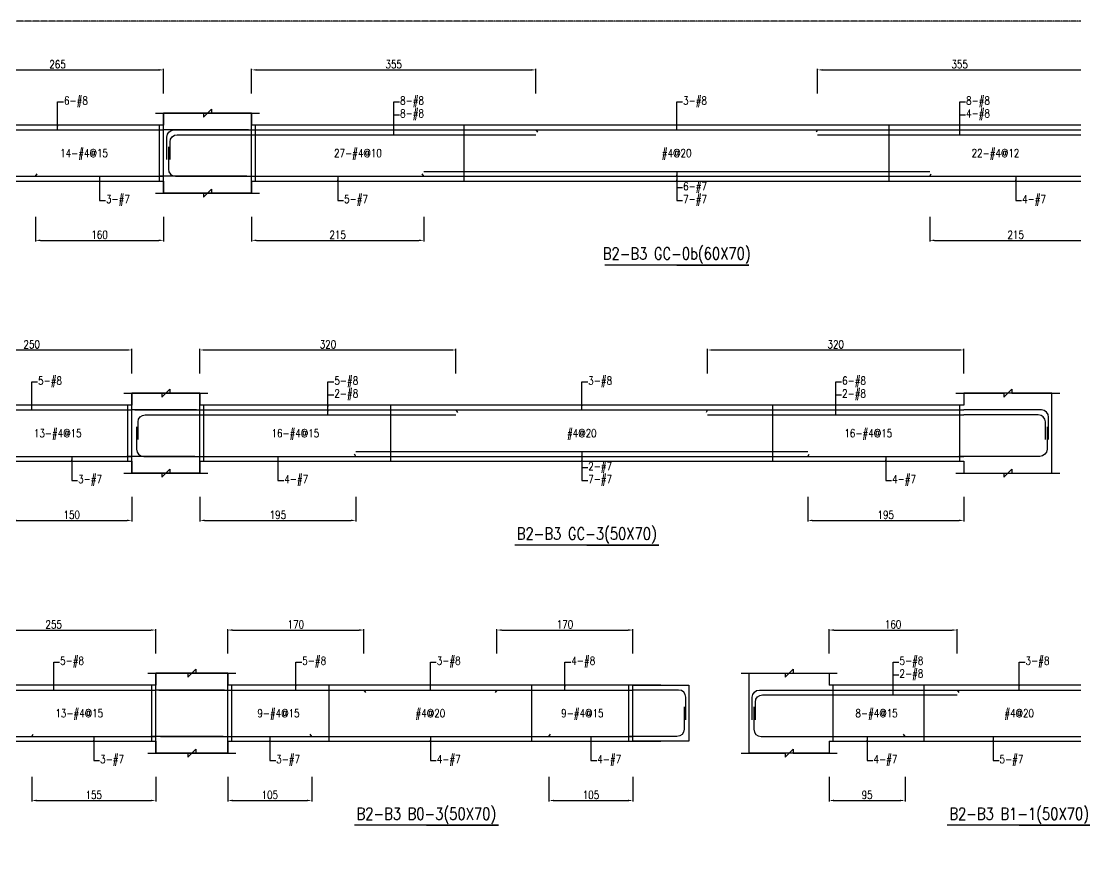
# Model space of a CAD drawing. Header units: millimetres. Extents: x 0 to 84580, y -12276 to 4373.
# Drawn here: x 30161 to 31479, y -8172 to -7138 of the extents above; entities that cross this region are included whole.
import ezdxf
from ezdxf.enums import TextEntityAlignment as Align

# ---------------------------------------------------------------- set-up
doc = ezdxf.new("R2010")
doc.units = ezdxf.units.MM
doc.header["$MEASUREMENT"] = 0
doc.linetypes.add('CENTER', pattern=[2, 1.25, -0.25, 0.25, -0.25])
for name, color, linetype in [('S-DIM', 2, 'Continuous'), ('S-GRID', 1, 'CENTER'), ('S-LEADER', 2, 'Continuous'), ('S-RC', 130, 'Continuous'), ('S-REINF', 6, 'Continuous'), ('S-TEXT', 2, 'Continuous')]:
    doc.layers.add(name, color=color, linetype=linetype)
doc.styles.add('CS4', font='romans.shx', dxfattribs={"width": 0.8, "bigfont": 'lsp.shx'})
doc.styles.get("Standard").update_dxf_attribs({"font": 'arial.ttf'})
doc.dimstyles.new('ISO-25', dxfattribs={"dimtxt": 2.5, "dimasz": 2.5, "dimexe": 1.25, "dimexo": 0.625, "dimtad": 1, "dimtxsty": 'Standard', "dimcen": 2.5, "dimadec": 0, "dimazin": 0, "dimtfac": 1, "dimtmove": 0, "dimatfit": 3, "dimfxl": 0, "dimarcsym": 0})

# ---------------------------------------------------------------- blocks, each defined once
blk = doc.blocks.new('*D1833')
at = {"layer": 'DEFPOINTS', "color": 0, "transparency": 16777216}
for p in [(30338.8, -7199), (30073.8, -7229), (30338.8, -7229)]:
    blk.add_point(p, dxfattribs=at)
at = {"layer": 'S-DIM', "color": 0, "lineweight": -2, "transparency": 16777216}
for p, q in [((30073.8, -7228.375), (30073.8, -7197.75)), ((30079.8, -7199), (30332.8, -7199)), ((30338.8, -7228.375), (30338.8, -7197.75))]:
    blk.add_line(p, q, dxfattribs=at)
at = {"layer": 'S-DIM', "color": 0, "transparency": 16777216}
for points in [[(30079.8, -7198), (30079.8, -7200), (30073.8, -7199)], [(30332.8, -7198), (30332.8, -7200), (30338.8, -7199)]]:
    blk.add_solid(points, dxfattribs=at)
at = {"layer": 'S-DIM', "color": 0, "transparency": 16777216, "insert": (30206.3, -7192), "char_height": 10, "attachment_point": 5, "style": 'CS4'}
blk.add_mtext('265', dxfattribs=at)
blk = doc.blocks.new('*D1835')
at = {"layer": 'DEFPOINTS', "color": 0, "transparency": 16777216}
for p in [(30178.8, -7382), (30338.8, -7382), (30338.8, -7412)]:
    blk.add_point(p, dxfattribs=at)
at = {"layer": 'S-DIM', "color": 0, "lineweight": -2, "transparency": 16777216}
for p, q in [((30178.8, -7382.625), (30178.8, -7413.25)), ((30338.8, -7382.625), (30338.8, -7413.25)), ((30184.8, -7412), (30332.8, -7412))]:
    blk.add_line(p, q, dxfattribs=at)
at = {"layer": 'S-DIM', "color": 0, "transparency": 16777216}
for points in [[(30184.8, -7411), (30184.8, -7413), (30178.8, -7412)], [(30332.8, -7411), (30332.8, -7413), (30338.8, -7412)]]:
    blk.add_solid(points, dxfattribs=at)
at = {"layer": 'S-DIM', "color": 0, "transparency": 16777216, "insert": (30258.8, -7405), "char_height": 10, "attachment_point": 5, "style": 'CS4'}
blk.add_mtext('160', dxfattribs=at)
blk = doc.blocks.new('*D1836')
at = {"layer": 'DEFPOINTS', "color": 0, "transparency": 16777216}
for p in [(30803.8, -7199), (30448.8, -7229), (30803.8, -7229)]:
    blk.add_point(p, dxfattribs=at)
at = {"layer": 'S-DIM', "color": 0, "lineweight": -2, "transparency": 16777216}
for p, q in [((30448.8, -7228.375), (30448.8, -7197.75)), ((30454.8, -7199), (30797.8, -7199)), ((30803.8, -7228.375), (30803.8, -7197.75))]:
    blk.add_line(p, q, dxfattribs=at)
at = {"layer": 'S-DIM', "color": 0, "transparency": 16777216}
for points in [[(30454.8, -7198), (30454.8, -7200), (30448.8, -7199)], [(30797.8, -7198), (30797.8, -7200), (30803.8, -7199)]]:
    blk.add_solid(points, dxfattribs=at)
at = {"layer": 'S-DIM', "color": 0, "transparency": 16777216, "insert": (30626.3, -7192), "char_height": 10, "attachment_point": 5, "style": 'CS4'}
blk.add_mtext('355', dxfattribs=at)
blk = doc.blocks.new('*D1837')
at = {"layer": 'DEFPOINTS', "color": 0, "transparency": 16777216}
for p in [(31510.9, -7199), (31155.9, -7229), (31510.9, -7229)]:
    blk.add_point(p, dxfattribs=at)
at = {"layer": 'S-DIM', "color": 0, "lineweight": -2, "transparency": 16777216}
for p, q in [((31155.9, -7228.375), (31155.9, -7197.75)), ((31161.9, -7199), (31504.9, -7199)), ((31510.9, -7228.375), (31510.9, -7197.75))]:
    blk.add_line(p, q, dxfattribs=at)
at = {"layer": 'S-DIM', "color": 0, "transparency": 16777216}
for points in [[(31161.9, -7198), (31161.9, -7200), (31155.9, -7199)], [(31504.9, -7198), (31504.9, -7200), (31510.9, -7199)]]:
    blk.add_solid(points, dxfattribs=at)
at = {"layer": 'S-DIM', "color": 0, "transparency": 16777216, "insert": (31333.4, -7192), "char_height": 10, "attachment_point": 5, "style": 'CS4'}
blk.add_mtext('355', dxfattribs=at)
blk = doc.blocks.new('*D1838')
at = {"layer": 'DEFPOINTS', "color": 0, "transparency": 16777216}
for p in [(30448.8, -7382), (30663.8, -7382), (30663.8, -7412)]:
    blk.add_point(p, dxfattribs=at)
at = {"layer": 'S-DIM', "color": 0, "lineweight": -2, "transparency": 16777216}
for p, q in [((30448.8, -7382.625), (30448.8, -7413.25)), ((30663.8, -7382.625), (30663.8, -7413.25)), ((30454.8, -7412), (30657.8, -7412))]:
    blk.add_line(p, q, dxfattribs=at)
at = {"layer": 'S-DIM', "color": 0, "transparency": 16777216}
for points in [[(30454.8, -7411), (30454.8, -7413), (30448.8, -7412)], [(30657.8, -7411), (30657.8, -7413), (30663.8, -7412)]]:
    blk.add_solid(points, dxfattribs=at)
at = {"layer": 'S-DIM', "color": 0, "transparency": 16777216, "insert": (30556.3, -7405), "char_height": 10, "attachment_point": 5, "style": 'CS4'}
blk.add_mtext('215', dxfattribs=at)
blk = doc.blocks.new('*D1839')
at = {"layer": 'DEFPOINTS', "color": 0, "transparency": 16777216}
for p in [(31295.9, -7382), (31510.9, -7382), (31510.9, -7412)]:
    blk.add_point(p, dxfattribs=at)
at = {"layer": 'S-DIM', "color": 0, "lineweight": -2, "transparency": 16777216}
for p, q in [((31295.9, -7382.625), (31295.9, -7413.25)), ((31510.9, -7382.625), (31510.9, -7413.25)), ((31301.9, -7412), (31504.9, -7412))]:
    blk.add_line(p, q, dxfattribs=at)
at = {"layer": 'S-DIM', "color": 0, "transparency": 16777216}
for points in [[(31301.9, -7411), (31301.9, -7413), (31295.9, -7412)], [(31504.9, -7411), (31504.9, -7413), (31510.9, -7412)]]:
    blk.add_solid(points, dxfattribs=at)
at = {"layer": 'S-DIM', "color": 0, "transparency": 16777216, "insert": (31403.4, -7405), "char_height": 10, "attachment_point": 5, "style": 'CS4'}
blk.add_mtext('215', dxfattribs=at)
blk = doc.blocks.new('*D1807')
at = {"layer": 'DEFPOINTS', "color": 0, "transparency": 16777216}
for p in [(30299, -7549), (30049, -7579), (30299, -7579)]:
    blk.add_point(p, dxfattribs=at)
at = {"layer": 'S-DIM', "color": 0, "lineweight": -2, "transparency": 16777216}
for p, q in [((30049, -7578.375), (30049, -7547.75)), ((30055, -7549), (30293, -7549)), ((30299, -7578.375), (30299, -7547.75))]:
    blk.add_line(p, q, dxfattribs=at)
at = {"layer": 'S-DIM', "color": 0, "transparency": 16777216}
for points in [[(30055, -7548), (30055, -7550), (30049, -7549)], [(30293, -7548), (30293, -7550), (30299, -7549)]]:
    blk.add_solid(points, dxfattribs=at)
at = {"layer": 'S-DIM', "color": 0, "transparency": 16777216, "insert": (30174, -7542), "char_height": 10, "attachment_point": 5, "style": 'CS4'}
blk.add_mtext('250', dxfattribs=at)
blk = doc.blocks.new('*D1809')
at = {"layer": 'DEFPOINTS', "color": 0, "transparency": 16777216}
for p in [(30149, -7732), (30299, -7732), (30299, -7762)]:
    blk.add_point(p, dxfattribs=at)
at = {"layer": 'S-DIM', "color": 0, "lineweight": -2, "transparency": 16777216}
for p, q in [((30149, -7732.625), (30149, -7763.25)), ((30299, -7732.625), (30299, -7763.25)), ((30155, -7762), (30293, -7762))]:
    blk.add_line(p, q, dxfattribs=at)
at = {"layer": 'S-DIM', "color": 0, "transparency": 16777216}
for points in [[(30155, -7761), (30155, -7763), (30149, -7762)], [(30293, -7761), (30293, -7763), (30299, -7762)]]:
    blk.add_solid(points, dxfattribs=at)
at = {"layer": 'S-DIM', "color": 0, "transparency": 16777216, "insert": (30224, -7755), "char_height": 10, "attachment_point": 5, "style": 'CS4'}
blk.add_mtext('150', dxfattribs=at)
blk = doc.blocks.new('*D1810')
at = {"layer": 'DEFPOINTS', "color": 0, "transparency": 16777216}
for p in [(30704.1, -7549), (30384.1, -7579), (30704.1, -7579)]:
    blk.add_point(p, dxfattribs=at)
at = {"layer": 'S-DIM', "color": 0, "lineweight": -2, "transparency": 16777216}
for p, q in [((30384.1, -7578.375), (30384.1, -7547.75)), ((30390.1, -7549), (30698.1, -7549)), ((30704.1, -7578.375), (30704.1, -7547.75))]:
    blk.add_line(p, q, dxfattribs=at)
at = {"layer": 'S-DIM', "color": 0, "transparency": 16777216}
for points in [[(30390.1, -7548), (30390.1, -7550), (30384.1, -7549)], [(30698.1, -7548), (30698.1, -7550), (30704.1, -7549)]]:
    blk.add_solid(points, dxfattribs=at)
at = {"layer": 'S-DIM', "color": 0, "transparency": 16777216, "insert": (30544.1, -7542), "char_height": 10, "attachment_point": 5, "style": 'CS4'}
blk.add_mtext('320', dxfattribs=at)
blk = doc.blocks.new('*D1811')
at = {"layer": 'DEFPOINTS', "color": 0, "transparency": 16777216}
for p in [(31338.5, -7549), (31018.5, -7579), (31338.5, -7579)]:
    blk.add_point(p, dxfattribs=at)
at = {"layer": 'S-DIM', "color": 0, "lineweight": -2, "transparency": 16777216}
for p, q in [((31018.5, -7578.375), (31018.5, -7547.75)), ((31024.5, -7549), (31332.5, -7549)), ((31338.5, -7578.375), (31338.5, -7547.75))]:
    blk.add_line(p, q, dxfattribs=at)
at = {"layer": 'S-DIM', "color": 0, "transparency": 16777216}
for points in [[(31024.5, -7548), (31024.5, -7550), (31018.5, -7549)], [(31332.5, -7548), (31332.5, -7550), (31338.5, -7549)]]:
    blk.add_solid(points, dxfattribs=at)
at = {"layer": 'S-DIM', "color": 0, "transparency": 16777216, "insert": (31178.5, -7542), "char_height": 10, "attachment_point": 5, "style": 'CS4'}
blk.add_mtext('320', dxfattribs=at)
blk = doc.blocks.new('*D1812')
at = {"layer": 'DEFPOINTS', "color": 0, "transparency": 16777216}
for p in [(30384.1, -7732), (30579.1, -7732), (30579.1, -7762)]:
    blk.add_point(p, dxfattribs=at)
at = {"layer": 'S-DIM', "color": 0, "lineweight": -2, "transparency": 16777216}
for p, q in [((30384.1, -7732.625), (30384.1, -7763.25)), ((30579.1, -7732.625), (30579.1, -7763.25)), ((30390.1, -7762), (30573.1, -7762))]:
    blk.add_line(p, q, dxfattribs=at)
at = {"layer": 'S-DIM', "color": 0, "transparency": 16777216}
for points in [[(30390.1, -7761), (30390.1, -7763), (30384.1, -7762)], [(30573.1, -7761), (30573.1, -7763), (30579.1, -7762)]]:
    blk.add_solid(points, dxfattribs=at)
at = {"layer": 'S-DIM', "color": 0, "transparency": 16777216, "insert": (30481.6, -7755), "char_height": 10, "attachment_point": 5, "style": 'CS4'}
blk.add_mtext('195', dxfattribs=at)
blk = doc.blocks.new('*D1813')
at = {"layer": 'DEFPOINTS', "color": 0, "transparency": 16777216}
for p in [(31143.5, -7732), (31338.5, -7732), (31338.5, -7762)]:
    blk.add_point(p, dxfattribs=at)
at = {"layer": 'S-DIM', "color": 0, "lineweight": -2, "transparency": 16777216}
for p, q in [((31143.5, -7732.625), (31143.5, -7763.25)), ((31338.5, -7732.625), (31338.5, -7763.25)), ((31149.5, -7762), (31332.5, -7762))]:
    blk.add_line(p, q, dxfattribs=at)
at = {"layer": 'S-DIM', "color": 0, "transparency": 16777216}
for points in [[(31149.5, -7761), (31149.5, -7763), (31143.5, -7762)], [(31332.5, -7761), (31332.5, -7763), (31338.5, -7762)]]:
    blk.add_solid(points, dxfattribs=at)
at = {"layer": 'S-DIM', "color": 0, "transparency": 16777216, "insert": (31241, -7755), "char_height": 10, "attachment_point": 5, "style": 'CS4'}
blk.add_mtext('195', dxfattribs=at)
blk = doc.blocks.new('*D1867')
at = {"layer": 'DEFPOINTS', "color": 0, "transparency": 16777216}
for p in [(30329, -7899), (30074, -7929), (30329, -7929)]:
    blk.add_point(p, dxfattribs=at)
at = {"layer": 'S-DIM', "color": 0, "lineweight": -2, "transparency": 16777216}
for p, q in [((30074, -7928.375), (30074, -7897.75)), ((30080, -7899), (30323, -7899)), ((30329, -7928.375), (30329, -7897.75))]:
    blk.add_line(p, q, dxfattribs=at)
at = {"layer": 'S-DIM', "color": 0, "transparency": 16777216}
for points in [[(30080, -7898), (30080, -7900), (30074, -7899)], [(30323, -7898), (30323, -7900), (30329, -7899)]]:
    blk.add_solid(points, dxfattribs=at)
at = {"layer": 'S-DIM', "color": 0, "transparency": 16777216, "insert": (30201.5, -7892), "char_height": 10, "attachment_point": 5, "style": 'CS4'}
blk.add_mtext('255', dxfattribs=at)
blk = doc.blocks.new('*D1869')
at = {"layer": 'DEFPOINTS', "color": 0, "transparency": 16777216}
for p in [(30174, -8082), (30329, -8082), (30329, -8112)]:
    blk.add_point(p, dxfattribs=at)
at = {"layer": 'S-DIM', "color": 0, "lineweight": -2, "transparency": 16777216}
for p, q in [((30174, -8082.625), (30174, -8113.25)), ((30329, -8082.625), (30329, -8113.25)), ((30180, -8112), (30323, -8112))]:
    blk.add_line(p, q, dxfattribs=at)
at = {"layer": 'S-DIM', "color": 0, "transparency": 16777216}
for points in [[(30180, -8111), (30180, -8113), (30174, -8112)], [(30323, -8111), (30323, -8113), (30329, -8112)]]:
    blk.add_solid(points, dxfattribs=at)
at = {"layer": 'S-DIM', "color": 0, "transparency": 16777216, "insert": (30251.5, -8105), "char_height": 10, "attachment_point": 5, "style": 'CS4'}
blk.add_mtext('155', dxfattribs=at)
blk = doc.blocks.new('*D1870')
at = {"layer": 'DEFPOINTS', "color": 0, "transparency": 16777216}
for p in [(30589, -7899), (30419, -7929), (30589, -7929)]:
    blk.add_point(p, dxfattribs=at)
at = {"layer": 'S-DIM', "color": 0, "lineweight": -2, "transparency": 16777216}
for p, q in [((30419, -7928.375), (30419, -7897.75)), ((30425, -7899), (30583, -7899)), ((30589, -7928.375), (30589, -7897.75))]:
    blk.add_line(p, q, dxfattribs=at)
at = {"layer": 'S-DIM', "color": 0, "transparency": 16777216}
for points in [[(30425, -7898), (30425, -7900), (30419, -7899)], [(30583, -7898), (30583, -7900), (30589, -7899)]]:
    blk.add_solid(points, dxfattribs=at)
at = {"layer": 'S-DIM', "color": 0, "transparency": 16777216, "insert": (30504, -7892), "char_height": 10, "attachment_point": 5, "style": 'CS4'}
blk.add_mtext('170', dxfattribs=at)
blk = doc.blocks.new('*D1871')
at = {"layer": 'DEFPOINTS', "color": 0, "transparency": 16777216}
for p in [(30925.2, -7899), (30755.2, -7929), (30925.2, -7929)]:
    blk.add_point(p, dxfattribs=at)
at = {"layer": 'S-DIM', "color": 0, "lineweight": -2, "transparency": 16777216}
for p, q in [((30755.2, -7928.375), (30755.2, -7897.75)), ((30761.2, -7899), (30919.2, -7899)), ((30925.2, -7928.375), (30925.2, -7897.75))]:
    blk.add_line(p, q, dxfattribs=at)
at = {"layer": 'S-DIM', "color": 0, "transparency": 16777216}
for points in [[(30761.2, -7898), (30761.2, -7900), (30755.2, -7899)], [(30919.2, -7898), (30919.2, -7900), (30925.2, -7899)]]:
    blk.add_solid(points, dxfattribs=at)
at = {"layer": 'S-DIM', "color": 0, "transparency": 16777216, "insert": (30840.2, -7892), "char_height": 10, "attachment_point": 5, "style": 'CS4'}
blk.add_mtext('170', dxfattribs=at)
blk = doc.blocks.new('*D1777')
at = {"layer": 'DEFPOINTS', "color": 0, "transparency": 16777216}
for p in [(30419, -8082), (30524, -8082), (30524, -8112)]:
    blk.add_point(p, dxfattribs=at)
at = {"layer": 'S-DIM', "color": 0, "lineweight": -2, "transparency": 16777216}
for p, q in [((30419, -8082.625), (30419, -8113.25)), ((30524, -8082.625), (30524, -8113.25)), ((30425, -8112), (30518, -8112))]:
    blk.add_line(p, q, dxfattribs=at)
at = {"layer": 'S-DIM', "color": 0, "transparency": 16777216}
for points in [[(30425, -8111), (30425, -8113), (30419, -8112)], [(30518, -8111), (30518, -8113), (30524, -8112)]]:
    blk.add_solid(points, dxfattribs=at)
at = {"layer": 'S-DIM', "color": 0, "transparency": 16777216, "insert": (30471.5, -8105), "char_height": 10, "attachment_point": 5, "style": 'CS4'}
blk.add_mtext('105', dxfattribs=at)
blk = doc.blocks.new('*D1778')
at = {"layer": 'DEFPOINTS', "color": 0, "transparency": 16777216}
for p in [(30820.2, -8082), (30925.2, -8082), (30925.2, -8112)]:
    blk.add_point(p, dxfattribs=at)
at = {"layer": 'S-DIM', "color": 0, "lineweight": -2, "transparency": 16777216}
for p, q in [((30820.2, -8082.625), (30820.2, -8113.25)), ((30925.2, -8082.625), (30925.2, -8113.25)), ((30826.2, -8112), (30919.2, -8112))]:
    blk.add_line(p, q, dxfattribs=at)
at = {"layer": 'S-DIM', "color": 0, "transparency": 16777216}
for points in [[(30826.2, -8111), (30826.2, -8113), (30820.2, -8112)], [(30919.2, -8111), (30919.2, -8113), (30925.2, -8112)]]:
    blk.add_solid(points, dxfattribs=at)
at = {"layer": 'S-DIM', "color": 0, "transparency": 16777216, "insert": (30872.7, -8105), "char_height": 10, "attachment_point": 5, "style": 'CS4'}
blk.add_mtext('105', dxfattribs=at)
blk = doc.blocks.new('*D1779')
at = {"layer": 'DEFPOINTS', "color": 0, "transparency": 16777216}
for p in [(31330.2, -7899), (31170.2, -7929), (31330.2, -7929)]:
    blk.add_point(p, dxfattribs=at)
at = {"layer": 'S-DIM', "color": 0, "lineweight": -2, "transparency": 16777216}
for p, q in [((31170.2, -7928.375), (31170.2, -7897.75)), ((31176.2, -7899), (31324.2, -7899)), ((31330.2, -7928.375), (31330.2, -7897.75))]:
    blk.add_line(p, q, dxfattribs=at)
at = {"layer": 'S-DIM', "color": 0, "transparency": 16777216}
for points in [[(31176.2, -7898), (31176.2, -7900), (31170.2, -7899)], [(31324.2, -7898), (31324.2, -7900), (31330.2, -7899)]]:
    blk.add_solid(points, dxfattribs=at)
at = {"layer": 'S-DIM', "color": 0, "transparency": 16777216, "insert": (31250.2, -7892), "char_height": 10, "attachment_point": 5, "style": 'CS4'}
blk.add_mtext('160', dxfattribs=at)
blk = doc.blocks.new('*D1781')
at = {"layer": 'DEFPOINTS', "color": 0, "transparency": 16777216}
for p in [(31170.2, -8082), (31265.2, -8082), (31265.2, -8112)]:
    blk.add_point(p, dxfattribs=at)
at = {"layer": 'S-DIM', "color": 0, "lineweight": -2, "transparency": 16777216}
for p, q in [((31170.2, -8082.625), (31170.2, -8113.25)), ((31265.2, -8082.625), (31265.2, -8113.25)), ((31176.2, -8112), (31259.2, -8112))]:
    blk.add_line(p, q, dxfattribs=at)
at = {"layer": 'S-DIM', "color": 0, "transparency": 16777216}
for points in [[(31176.2, -8111), (31176.2, -8113), (31170.2, -8112)], [(31259.2, -8111), (31259.2, -8113), (31265.2, -8112)]]:
    blk.add_solid(points, dxfattribs=at)
at = {"layer": 'S-DIM', "color": 0, "transparency": 16777216, "insert": (31217.7, -8105), "char_height": 10, "attachment_point": 5, "style": 'CS4'}
blk.add_mtext('95', dxfattribs=at)

msp = doc.modelspace()

# ---------------------------------------------------------------- linework, layer by layer
at = {"layer": 'S-GRID'}
msp.add_lwpolyline([(29374, -9207), (32603, -9207), (32603, -7138), (29374, -7138), (29374, -9207)], dxfattribs=at)
msp.add_lwpolyline([(29374, -9207), (32603, -9207), (32603, -7138), (29374, -7138), (29374, -9207)], dxfattribs=at)
at = {"layer": 'S-RC'}
for points in [[(30328.8, -7253), (30388.8, -7253.012), (30388.799, -7258.012), (30398.801, -7248.014), (30398.8, -7253.014), (30458.8, -7253.026)], [(30328.8, -7253), (30388.8, -7253.012), (30388.799, -7258.012), (30398.801, -7248.014), (30398.8, -7253.014), (30458.8, -7253.026)], [(30338.8, -7338), (30338.8, -7353), (30448.8, -7353), (30448.8, -7253), (30338.8, -7253), (30338.8, -7268)], [(30448.8, -7338), (30448.8, -7353), (30338.8, -7353), (30338.8, -7253), (30448.8, -7253), (30448.8, -7268)], [(30338.8, -7268), (29544, -7268)], [(31510.9, -7268), (30448.8, -7268)], [(29544, -7338), (30338.8, -7338)], [(30448.8, -7338), (31510.9, -7338)], [(30328.8, -7353), (30388.8, -7353.012), (30388.799, -7358.012), (30398.801, -7348.014), (30398.8, -7353.014), (30458.8, -7353.026)], [(30328.8, -7353), (30388.8, -7353.012), (30388.799, -7358.012), (30398.801, -7348.014), (30398.8, -7353.014), (30458.8, -7353.026)], [(30979.85, -7443), (31069.85, -7443), (30889.85, -7443)], [(30288.9, -7603), (30336.5, -7603.009), (30336.499, -7608.009), (30346.501, -7598.011), (30346.5, -7603.011), (30394.1, -7603.021)], [(30289, -7603), (30336.5, -7603.009), (30336.499, -7608.009), (30346.501, -7598.011), (30346.5, -7603.011), (30394, -7603.021)], [(30384.1, -7688), (30384.1, -7703), (30298.9, -7703), (30298.9, -7603), (30384.1, -7603), (30384.1, -7618)], [(30299, -7688), (30299, -7703), (30384, -7703), (30384, -7603), (30299, -7603), (30299, -7618)], [(31328.5, -7603), (31388.5, -7603.012), (31388.499, -7608.012), (31398.501, -7598.014), (31398.5, -7603.014), (31458.5, -7603.026)], [(31338.5, -7688), (31338.5, -7703), (31448.5, -7703), (31448.5, -7603), (31338.5, -7603), (31338.5, -7618)], [(30299, -7618), (29559, -7618)], [(31338.5, -7618), (30384.1, -7618)], [(29559, -7688), (30299, -7688)], [(30384.1, -7688), (31338.5, -7688)], [(30288.9, -7703), (30336.5, -7703.009), (30336.499, -7708.009), (30346.501, -7698.011), (30346.5, -7703.011), (30394.1, -7703.021)], [(30289, -7703), (30336.5, -7703.009), (30336.499, -7708.009), (30346.501, -7698.011), (30346.5, -7703.011), (30394, -7703.021)], [(31328.5, -7703), (31388.5, -7703.012), (31388.499, -7708.012), (31398.501, -7698.014), (31398.5, -7703.014), (31458.5, -7703.026)], [(30867.5, -7793), (30957.5, -7793), (30777.5, -7793)], [(30319, -7953), (30369, -7953.01), (30368.999, -7958.01), (30379.001, -7948.012), (30379, -7953.012), (30429, -7953.022)], [(30319, -7953), (30369, -7953.01), (30368.999, -7958.01), (30379.001, -7948.012), (30379, -7953.012), (30429, -7953.022)], [(30329, -8038), (30329, -8053), (30419, -8053), (30419, -7953), (30329, -7953), (30329, -7968)], [(30419, -8038), (30419, -8053), (30329, -8053), (30329, -7953), (30419, -7953), (30419, -7968)], [(31060.2, -7953), (31115.2, -7953.011), (31115.199, -7958.011), (31125.201, -7948.013), (31125.2, -7953.013), (31180.2, -7953.024)], [(31170.2, -8038), (31170.2, -8053), (31070.2, -8053), (31070.2, -7953), (31170.2, -7953), (31170.2, -7968)], [(30329, -7968), (29564, -7968)], [(30960.2, -7968), (30419, -7968)], [(30995.2, -8038), (30925.2, -8038), (30925.2, -7968), (30995.2, -7968), (30995.2, -8038)], [(31645.2, -7968), (31170.2, -7968)], [(29564, -8038), (30329, -8038)], [(30419, -8038), (30960.2, -8038)], [(31170.2, -8038), (31645.2, -8038)], [(30319, -8053), (30369, -8053.01), (30368.999, -8058.01), (30379.001, -8048.012), (30379, -8053.012), (30429, -8053.022)], [(30319, -8053), (30369, -8053.01), (30368.999, -8058.01), (30379.001, -8048.012), (30379, -8053.012), (30429, -8053.022)], [(31060.2, -8053), (31115.2, -8053.011), (31115.199, -8058.011), (31125.201, -8048.013), (31125.2, -8053.013), (31180.2, -8053.024)], [(30667.1, -8143), (30757.1, -8143), (30577.1, -8143)], [(31407.7, -8143), (31497.7, -8143), (31317.7, -8143)]]:
    msp.add_lwpolyline(points, dxfattribs=at)
at = {"layer": 'S-REINF'}
for points in [[(30073.8, -7274), (30338.8, -7274)], [(30444.8, -7274), (30338.8, -7274)], [(30448.8, -7274), (30803.8, -7274)], [(30803.8, -7274), (30805.8, -7277)], [(30803.8, -7274), (31155.9, -7274)], [(31155.9, -7274), (31153.9, -7277)], [(31155.9, -7274), (31510.9, -7274)], [(30448.8, -7280), (30803.8, -7280)], [(31155.9, -7280), (31510.9, -7280)], [(30663.8, -7326), (31295.9, -7326)], [(29704, -7332), (30178.8, -7332)], [(30178.8, -7332), (30180.8, -7329)], [(30178.8, -7332), (30338.8, -7332)], [(30442.8, -7332), (30332.8, -7332)], [(30448.8, -7332), (30663.8, -7332)], [(30663.8, -7332), (30661.8, -7329)], [(30663.8, -7332), (31295.9, -7332)], [(31295.9, -7332), (31297.9, -7329)], [(31295.9, -7332), (31510.9, -7332)], [(30049, -7624), (30299, -7624)], [(30380, -7624), (30299, -7624)], [(30302.9, -7624), (30384.1, -7624)], [(30384.1, -7624), (30704.1, -7624)], [(30384.1, -7630), (30704.1, -7630)], [(30704.1, -7624), (30706.1, -7627)], [(30704.1, -7624), (31018.5, -7624)], [(31018.5, -7624), (31016.5, -7627)], [(31018.5, -7624), (31338.5, -7624)], [(31018.5, -7630), (31338.5, -7630)], [(30149, -7682), (30299, -7682)], [(30378, -7682), (30293, -7682)], [(30384.1, -7682), (30579.1, -7682)], [(30579.1, -7682), (30577.1, -7679)], [(30579.1, -7676), (31143.5, -7676)], [(30579.1, -7682), (31143.5, -7682)], [(31143.5, -7682), (31145.5, -7679)], [(31143.5, -7682), (31338.5, -7682)], [(30074, -7974), (30329, -7974)], [(30415, -7974), (30329, -7974)], [(30333, -7974), (30419, -7974)], [(30419, -7974), (30589, -7974)], [(30589, -7974), (30591, -7977)], [(30589, -7974), (30755.2, -7974)], [(30755.2, -7974), (30753.2, -7977)], [(30755.2, -7974), (30925.2, -7974)], [(31170.2, -7974), (31330.2, -7974)], [(31170.2, -7980), (31330.2, -7980)], [(31330.2, -7974), (31332.2, -7977)], [(31330.2, -7974), (31485.2, -7974)], [(29719, -8032), (30174, -8032)], [(30174, -8032), (30176, -8029)], [(30174, -8032), (30329, -8032)], [(30413, -8032), (30323, -8032)], [(30335, -8032), (30419, -8032)], [(30419, -8032), (30524, -8032)], [(30524, -8032), (30522, -8029)], [(30524, -8032), (30820.2, -8032)], [(30820.2, -8032), (30822.2, -8029)], [(30820.2, -8032), (30925.2, -8032)], [(31170.2, -8032), (31265.2, -8032)], [(31265.2, -8032), (31263.2, -8029)], [(31265.2, -8032), (31485.2, -8032)]]:
    msp.add_lwpolyline(points, dxfattribs=at)
at = {"layer": 'S-REINF', "color": 1}
for points in [[(30333.8, -7338), (30333.8, -7268)], [(30453.8, -7338), (30453.8, -7268)], [(30714.325, -7338), (30714.325, -7268)], [(31245.375, -7338), (31245.375, -7268)], [(30294, -7688), (30294, -7618)], [(30389.1, -7688), (30389.1, -7618)], [(30622.7, -7688), (30622.7, -7618)], [(31099.9, -7688), (31099.9, -7618)], [(31333.5, -7688), (31333.5, -7618)], [(30324, -8038), (30324, -7968)], [(30424, -8038), (30424, -7968)], [(30545.55, -8038), (30545.55, -7968)], [(30798.65, -8038), (30798.65, -7968)], [(30920.2, -8038), (30920.2, -7968)], [(31175.2, -8038), (31175.2, -7968)], [(31288.95, -8038), (31288.95, -7968)]]:
    msp.add_lwpolyline(points, dxfattribs=at)
at = {"layer": 'S-REINF'}
for points in [[(30342.8, -7311), (30342.8, -7283, -0.41421356), (30351.8, -7274), (30448.8, -7274)], [(30346.8, -7311), (30346.8, -7289, -0.41421356), (30355.8, -7280), (30448.8, -7280)], [(30344.8, -7295), (30344.8, -7323, 0.41421356), (30353.8, -7332), (30448.8, -7332)], [(30306.9, -7661), (30306.9, -7639, -0.41421356), (30315.9, -7630), (30384.1, -7630)], [(31444.5, -7661), (31444.5, -7633, 0.41421356), (31435.5, -7624), (31338.5, -7624)], [(31440.5, -7661), (31440.5, -7639, 0.41421356), (31431.5, -7630), (31338.5, -7630)], [(30304.9, -7645), (30304.9, -7673, 0.41421356), (30313.9, -7682), (30384.1, -7682)], [(31442.5, -7645), (31442.5, -7673, -0.41421356), (31433.5, -7682), (31332.5, -7682)], [(30991.2, -8011), (30991.2, -7983, 0.41421356), (30982.2, -7974), (30925.2, -7974)], [(31074.2, -8011), (31074.2, -7983, -0.41421356), (31083.2, -7974), (31170.2, -7974)], [(31078.2, -8011), (31078.2, -7989, -0.41421356), (31087.2, -7980), (31170.2, -7980)], [(30989.2, -7995), (30989.2, -8023, -0.41421356), (30980.2, -8032), (30919.2, -8032)], [(31076.2, -7995), (31076.2, -8023, 0.41421356), (31085.2, -8032), (31170.2, -8032)]]:
    msp.add_lwpolyline(points, format="xyb", dxfattribs=at)

# ---------------------------------------------------------------- texts
at = {"layer": 'S-LEADER', "char_height": 10, "attachment_point": 4, "style": 'CS4'}
for s, insert in [('6-#8', (30214.3, -7239)), ('8-#8', (30634.3, -7239)), ('3-#8', (30987.85, -7239)), ('8-#8', (31341.4, -7239)), ('8-#8', (30634.3, -7255)), ('4-#8', (31341.4, -7255)), ('6-#7', (30987.85, -7346)), ('3-#7', (30266.8, -7362)), ('5-#7', (30564.3, -7362)), ('7-#7', (30987.85, -7362)), ('4-#7', (31411.4, -7362)), ('5-#8', (30182, -7589)), ('5-#8', (30552.1, -7589)), ('3-#8', (30869.3, -7589)), ('6-#8', (31186.5, -7589)), ('2-#8', (30552.1, -7605)), ('2-#8', (31186.5, -7605)), ('2-#7', (30869.3, -7696)), ('3-#7', (30232, -7712)), ('4-#7', (30489.6, -7712)), ('7-#7', (30869.3, -7712)), ('4-#7', (31249, -7712)), ('5-#8', (30209.5, -7939)), ('5-#8', (30512, -7939)), ('3-#8', (30680.1, -7939)), ('4-#8', (30848.2, -7939)), ('5-#8', (31258.2, -7939)), ('3-#8', (31415.7, -7939)), ('2-#8', (31258.2, -7955)), ('3-#7', (30259.5, -8062)), ('3-#7', (30479.5, -8062)), ('4-#7', (30680.1, -8062)), ('4-#7', (30880.7, -8062)), ('4-#7', (31225.7, -8062)), ('5-#7', (31383.2, -8062))]:
    msp.add_mtext(s, dxfattribs=dict(at, insert=insert))
at = {"layer": 'S-RC', "style": 'CS4', "width": 0.8}
for s, p in [('B2-B3 GC-0b(60X70)', (30979.85, -7436)), ('B2-B3 GC-3(50X70)', (30867.5, -7786)), ('B2-B3 B0-3(50X70)', (30667.1, -8136)), ('B2-B3 B1-1(50X70)', (31407.7, -8136))]:
    msp.add_text(s, height=15, dxfattribs=at).set_placement(p, align=Align.CENTER)
at = {"layer": 'S-TEXT', "color": 1, "style": 'CS4', "width": 0.8}
for s, p in [('14-#4@15', (30239.45, -7308)), ('27-#4@10', (30581.562, -7308)), ('#4@20', (30979.85, -7308)), ('22-#4@12', (31378.138, -7308)), ('13-#4@15', (30206.5, -7658)), ('16-#4@15', (30503.4, -7658)), ('#4@20', (30861.3, -7658)), ('16-#4@15', (31219.2, -7658)), ('13-#4@15', (30233.375, -8008)), ('9-#4@15', (30482.275, -8008)), ('#4@20', (30672.1, -8008)), ('9-#4@15', (30861.925, -8008)), ('8-#4@15', (31229.575, -8008)), ('#4@20', (31407.7, -8008))]:
    msp.add_text(s, height=10, dxfattribs=at).set_placement(p, align=Align.CENTER)

# ---------------------------------------------------------------- dimensions: what is measured, and where the dimension line sits
at = {"layer": 'S-DIM'}
for p1, p2, distance, picture, middle in [((30073.8, -7229), (30338.8, -7229), 30, '*D1833', (30206.3, -7192)), ((30448.8, -7229), (30803.8, -7229), 30, '*D1836', (30626.3, -7192)), ((31155.9, -7229), (31510.9, -7229), 30, '*D1837', (31333.4, -7192)), ((30178.8, -7382), (30338.8, -7382), -30, '*D1835', (30258.8, -7405)), ((30448.8, -7382), (30663.8, -7382), -30, '*D1838', (30556.3, -7405)), ((31295.9, -7382), (31510.9, -7382), -30, '*D1839', (31403.4, -7405)), ((30049, -7579), (30299, -7579), 30, '*D1807', (30174, -7542)), ((30384.1, -7579), (30704.1, -7579), 30, '*D1810', (30544.1, -7542)), ((31018.5, -7579), (31338.5, -7579), 30, '*D1811', (31178.5, -7542)), ((30149, -7732), (30299, -7732), -30, '*D1809', (30224, -7755)), ((30384.1, -7732), (30579.1, -7732), -30, '*D1812', (30481.6, -7755)), ((31143.5, -7732), (31338.5, -7732), -30, '*D1813', (31241, -7755)), ((30074, -7929), (30329, -7929), 30, '*D1867', (30201.5, -7892)), ((30419, -7929), (30589, -7929), 30, '*D1870', (30504, -7892)), ((30755.2, -7929), (30925.2, -7929), 30, '*D1871', (30840.2, -7892)), ((31170.2, -7929), (31330.2, -7929), 30, '*D1779', (31250.2, -7892)), ((30174, -8082), (30329, -8082), -30, '*D1869', (30251.5, -8105)), ((30419, -8082), (30524, -8082), -30, '*D1777', (30471.5, -8105)), ((30820.2, -8082), (30925.2, -8082), -30, '*D1778', (30872.7, -8105)), ((31170.2, -8082), (31265.2, -8082), -30, '*D1781', (31217.7, -8105))]:
    dim = msp.add_aligned_dim(p1=p1, p2=p2, distance=distance, dimstyle='ISO-25', override={"dimtxt": 10, "dimasz": 6, "dimgap": 2, "dimtxsty": 'CS4'}, dxfattribs=at)
    dim.commit()
    dim.dimension.update_dxf_attribs({"geometry": picture, "text_midpoint": middle})

# ---------------------------------------------------------------- leaders
at = {"layer": 'S-LEADER', "annotation_type": 0, "has_hookline": 1, "hookline_direction": 0}
for points, text_width in [([(30206.3, -7274), (30206.3, -7239), (30213.675, -7239)], 30.476), ([(30626.3, -7274), (30626.3, -7239), (30633.675, -7239)], 30.857), ([(30979.85, -7274), (30979.85, -7239), (30987.225, -7239)], 30.857), ([(31333.4, -7274), (31333.4, -7239), (31340.775, -7239)], 30.857), ([(30626.3, -7280), (30626.3, -7255), (30633.675, -7255)], 30.857), ([(31333.4, -7280), (31333.4, -7255), (31340.775, -7255)], 30.857), ([(30979.85, -7326), (30979.85, -7346), (30987.225, -7346)], 30.476), ([(30258.8, -7332), (30258.8, -7362), (30266.175, -7362)], 30.857), ([(30556.3, -7332), (30556.3, -7362), (30563.675, -7362)], 30.857), ([(30979.85, -7332), (30979.85, -7362), (30987.225, -7362)], 30.857), ([(31403.4, -7332), (31403.4, -7362), (31410.775, -7362)], 30.857), ([(30174, -7624), (30174, -7589), (30181.375, -7589)], 30.857), ([(30544.1, -7624), (30544.1, -7589), (30551.475, -7589)], 30.857), ([(30861.3, -7624), (30861.3, -7589), (30868.675, -7589)], 30.857), ([(31178.5, -7624), (31178.5, -7589), (31185.875, -7589)], 30.476), ([(30544.1, -7630), (30544.1, -7605), (30551.475, -7605)], 30.857), ([(31178.5, -7630), (31178.5, -7605), (31185.875, -7605)], 30.857), ([(30224, -7682), (30224, -7712), (30231.375, -7712)], 30.857), ([(30481.6, -7682), (30481.6, -7712), (30488.975, -7712)], 30.857), ([(30861.3, -7676), (30861.3, -7696), (30868.675, -7696)], 30.857), ([(30861.3, -7682), (30861.3, -7712), (30868.675, -7712)], 30.857), ([(31241, -7682), (31241, -7712), (31248.375, -7712)], 30.857), ([(30201.5, -7974), (30201.5, -7939), (30208.875, -7939)], 30.857), ([(30504, -7974), (30504, -7939), (30511.375, -7939)], 30.857), ([(30672.1, -7974), (30672.1, -7939), (30679.475, -7939)], 30.857), ([(30840.2, -7974), (30840.2, -7939), (30847.575, -7939)], 30.857), ([(31250.2, -7974), (31250.2, -7939), (31257.575, -7939)], 30.857), ([(31407.7, -7974), (31407.7, -7939), (31415.075, -7939)], 30.857), ([(31250.2, -7980), (31250.2, -7955), (31257.575, -7955)], 30.857), ([(30251.5, -8032), (30251.5, -8062), (30258.875, -8062)], 30.857), ([(30471.5, -8032), (30471.5, -8062), (30478.875, -8062)], 30.857), ([(30672.1, -8032), (30672.1, -8062), (30679.475, -8062)], 30.857), ([(30872.7, -8032), (30872.7, -8062), (30880.075, -8062)], 30.857), ([(31217.7, -8032), (31217.7, -8062), (31225.075, -8062)], 30.857), ([(31375.2, -8032), (31375.2, -8062), (31382.575, -8062)], 30.857)]:
    msp.add_leader(points, dimstyle='ISO-25', override={"dimasz": 6, "dimtad": 0}, dxfattribs=dict(at, text_width=text_width))

doc.saveas('drawing.dxf')
